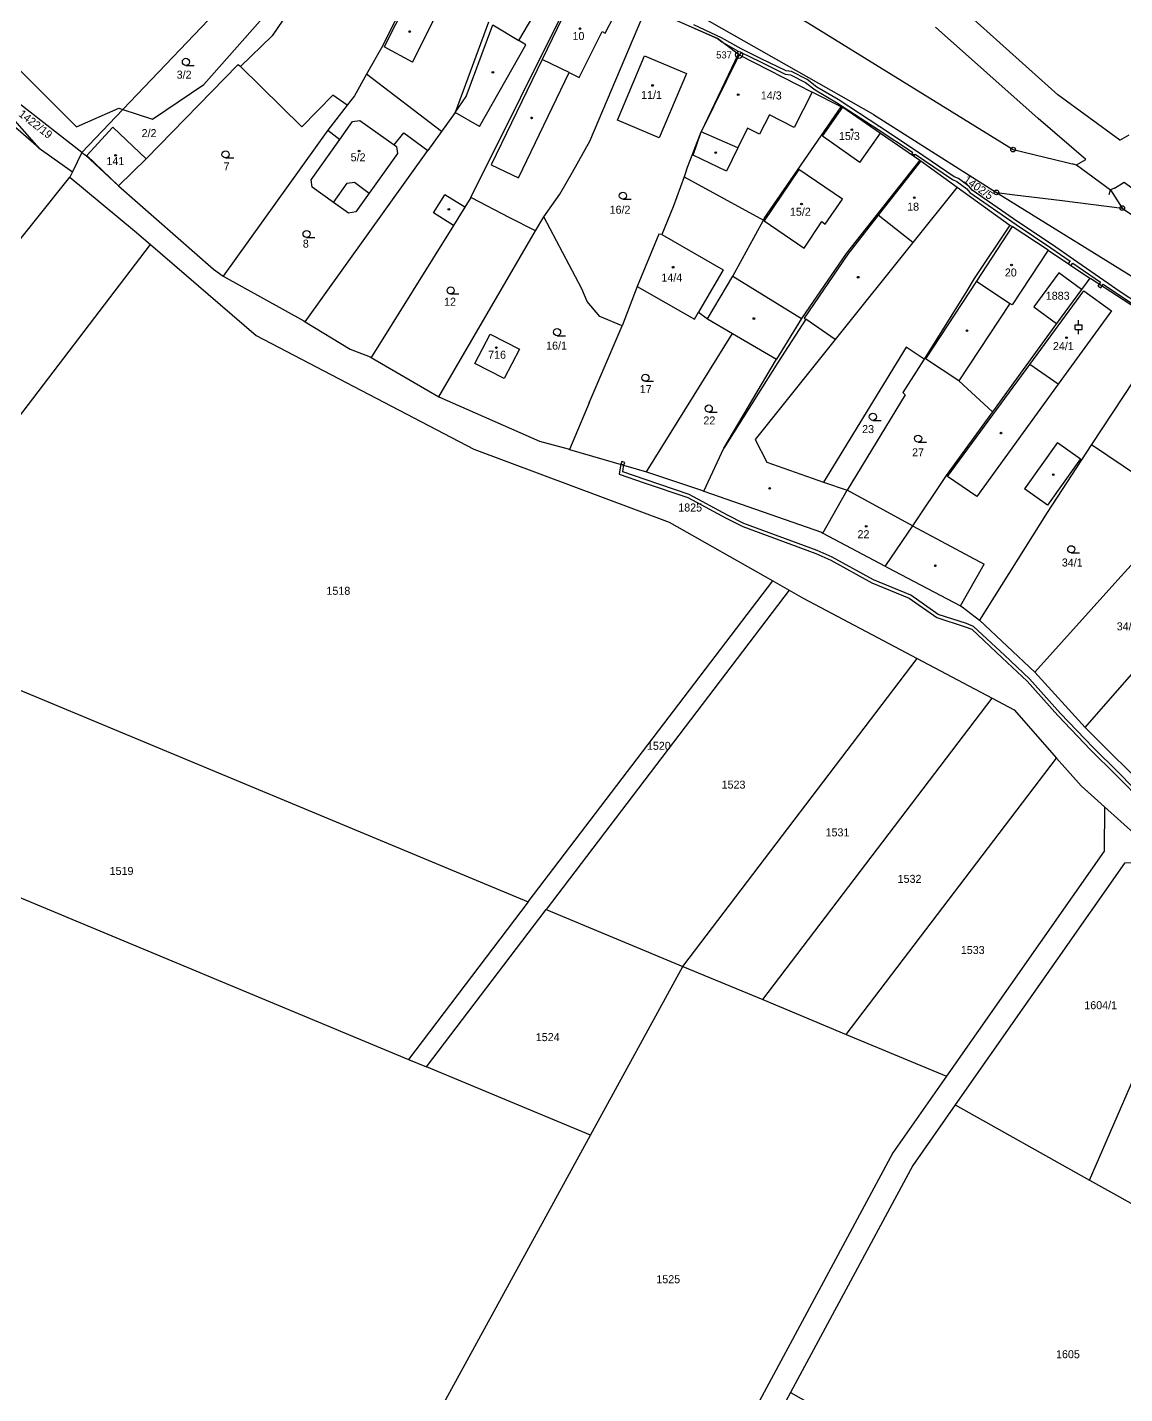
# Model space of a CAD drawing. Extents: x -820725 to -814908, y -1038210 to -1035296.
# Drawn here: x -817843 to -817610, y -1037267.3 to -1036977.1 of the extents above; entities that cross this region are included whole.
import ezdxf
from ezdxf.enums import TextEntityAlignment as Align

# ---------------------------------------------------------------- set-up
doc = ezdxf.new("R2010")
doc.units = 0
doc.header["$MEASUREMENT"] = 0
doc.linetypes.add('0_051C', pattern=[0])
for name, color, linetype in [('101', 1, 'CONTINUOUS'), ('1016', 1, 'CONTINUOUS'), ('105', 1, 'CONTINUOUS'), ('18', 1, 'CONTINUOUS'), ('21800', 1, 'CONTINUOUS'), ('21900', 1, 'CONTINUOUS'), ('23700', 1, 'CONTINUOUS'), ('304', 1, 'CONTINUOUS'), ('318', 1, 'CONTINUOUS'), ('402', 1, 'CONTINUOUS'), ('404', 1, 'CONTINUOUS'), ('420', 1, 'CONTINUOUS')]:
    doc.layers.add(name, color=color, linetype=linetype)

# ---------------------------------------------------------------- blocks, each defined once
blk = doc.blocks.new('4_02$0')
at = {"layer": '404', "color": 255, "linetype": 'Continuous'}
blk.add_circle((-0.01, 0), 0.175, dxfattribs=at)
blk = doc.blocks.new('3_04$3')
at = {"layer": '304', "color": 255, "linetype": 'Continuous'}
blk.add_line((0.01, 0), (1.76, 0), dxfattribs=at)
blk.add_circle((0.01, 0.75), 0.75, dxfattribs=at)
blk = doc.blocks.new('1_01$12')
at = {"layer": '101', "color": 3, "linetype": 'Continuous'}
for radius in [0.75, 0.03]:
    blk.add_circle((0, 0), radius, dxfattribs=at)
blk = doc.blocks.new('3_18$14')
at = {"layer": '318', "color": 255, "linetype": 'Continuous'}
for p, q in [((0, 2), (0, 3)), ((-0.75, 2), (0.75, 2)), ((-0.75, 1), (-0.75, 2)), ((-0.75, 1), (0.75, 1)), ((0, 0), (0, 1)), ((0.75, 1), (0.75, 2))]:
    blk.add_line(p, q, dxfattribs=at)
blk = doc.blocks.new('4_20$15')
at = {"layer": '420', "color": 255, "linetype": 'Continuous'}
blk.add_line((-0.71, -0.71), (0, 0), dxfattribs=at)
blk = doc.blocks.new('1_05$13')
at = {"layer": '105', "color": 3, "linetype": 'Continuous'}
for radius in [0.5, 0.0303]:
    blk.add_circle((0, 0), radius, dxfattribs=at)

msp = doc.modelspace()

# ---------------------------------------------------------------- linework, layer by layer
at = {"layer": '21800', "color": 255, "linetype": 'Continuous'}
for p, q in [((-817725.3, -1036966.46), (-817733.73, -1036983.93)), ((-817762.47, -1036971.74), (-817767.31, -1036981.25)), ((-817720.35, -1036978.35), (-817716.55, -1036970.94)), ((-817761.27, -1036984.48), (-817756.37, -1036974.82)), ((-817738.69, -1036979.89), (-817734.59, -1036972.99)), ((-817749.86, -1036991.77), (-817744.19, -1036976.57)), ((-817744.19, -1036976.57), (-817738.69, -1036979.89)), ((-817747.05, -1036998.14), (-817737.2, -1036980.8)), ((-817737.2, -1036980.8), (-817738.69, -1036979.89)), ((-817725.89, -1036987.75), (-817721.02, -1036978.01)), ((-817721.02, -1036978.01), (-817720.35, -1036978.35)), ((-817761.27, -1036984.48), (-817767.31, -1036981.25)), ((-817691.9, -1036982.98), (-817699.99, -1036999.27)), ((-817733.73, -1036983.93), (-817744.54, -1037006.3)), ((-817727.97, -1036986.71), (-817733.73, -1036983.93)), ((-817738.77, -1037009.04), (-817727.97, -1036986.71)), ((-817727.97, -1036986.71), (-817725.89, -1036987.75)), ((-817752.22, -1036995.22), (-817749.86, -1036991.77)), ((-817676.37, -1036990.86), (-817680.21, -1036998.37)), ((-817747.05, -1036998.14), (-817752.22, -1036995.22)), ((-817776.7, -1037000.95), (-817773.98, -1036997.13)), ((-817773.98, -1036997.13), (-817772.45, -1036996.89)), ((-817772.45, -1036996.89), (-817765.12, -1037002.07)), ((-817685.48, -1036995.69), (-817687.57, -1036999.8)), ((-817680.21, -1036998.37), (-817685.48, -1036995.69)), ((-817701.65, -1037004.23), (-817699.99, -1036999.27)), ((-817692.15, -1037002.67), (-817699.99, -1036999.27)), ((-817690.14, -1036998.55), (-817692.15, -1037002.67)), ((-817687.57, -1036999.8), (-817690.14, -1036998.55)), ((-817692.15, -1037002.67), (-817694.57, -1037007.66)), ((-817744.54, -1037006.3), (-817738.77, -1037009.04)), ((-817694.57, -1037007.66), (-817701.65, -1037004.23)), ((-817653.34, -1037005.45), (-817662.38, -1037017.01)), ((-817679.2, -1037007.32), (-817686.57, -1037018.22)), ((-817669.98, -1037013.57), (-817679.2, -1037007.32)), ((-817778.02, -1037014.31), (-817775.11, -1037010.22)), ((-817775.11, -1037010.22), (-817773.58, -1037009.98)), ((-817773.58, -1037009.98), (-817770.43, -1037012.3)), ((-817756.77, -1037016.53), (-817754.37, -1037012.68)), ((-817750.15, -1037015.3), (-817754.37, -1037012.68)), ((-817645.62, -1037011.07), (-817655, -1037022.78)), ((-817673.6, -1037018.89), (-817669.98, -1037013.57)), ((-817752.55, -1037019.16), (-817756.77, -1037016.53)), ((-817686.57, -1037018.22), (-817678.1, -1037023.98)), ((-817678.1, -1037023.98), (-817674.34, -1037018.37)), ((-817674.34, -1037018.37), (-817673.6, -1037018.89)), ((-817662.38, -1037017.01), (-817668.83, -1037025.27)), ((-817655, -1037022.78), (-817662.38, -1037017.01)), ((-817708.3, -1037021.09), (-817695.31, -1037028.62)), ((-817633.94, -1037019.44), (-817641.52, -1037031)), ((-817655, -1037022.78), (-817671.48, -1037043.37)), ((-817668.83, -1037025.27), (-817678.08, -1037038.87)), ((-817626.26, -1037024.41), (-817633.95, -1037036.05)), ((-817695.31, -1037028.62), (-817700.51, -1037037.58)), ((-817693.21, -1037029.98), (-817678.66, -1037038.92)), ((-817641.52, -1037031), (-817652.36, -1037047.52)), ((-817641.52, -1037031), (-817634.4, -1037035.75)), ((-817634.4, -1037035.75), (-817645.23, -1037052.15)), ((-817633.95, -1037036.05), (-817634.4, -1037035.75)), ((-817630.2, -1037048.68), (-817618.74, -1037033.08)), ((-817618.74, -1037033.08), (-817612.8, -1037037.32)), ((-817612.8, -1037037.32), (-817624.13, -1037052.92)), ((-817677.75, -1037039.08), (-817683.69, -1037048.29)), ((-817678.08, -1037038.87), (-817677.75, -1037039.08)), ((-817671.48, -1037043.37), (-817677.75, -1037039.08)), ((-817671.48, -1037043.37), (-817688.48, -1037064.62)), ((-817683.69, -1037048.29), (-817695.13, -1037066.5)), ((-817647.69, -1037072.49), (-817630.2, -1037048.68)), ((-817624.13, -1037052.92), (-817630.2, -1037048.68)), ((-817624.13, -1037052.92), (-817641.42, -1037076.75)), ((-817688.48, -1037064.62), (-817686, -1037069.46)), ((-817624.29, -1037065.27), (-817631.29, -1037075.11)), ((-817624.29, -1037065.27), (-817619.39, -1037068.76)), ((-817686, -1037069.46), (-817673.96, -1037073.67)), ((-817619.39, -1037068.76), (-817626.41, -1037078.58)), ((-817641.42, -1037076.75), (-817647.69, -1037072.49)), ((-817626.41, -1037078.58), (-817631.29, -1037075.11)), ((-817655.12, -1037082.97), (-817639.88, -1037091.13)), ((-817644.92, -1037099.96), (-817639.88, -1037091.13))]:
    msp.add_line(p, q, dxfattribs=at)
at = {"layer": '21900', "color": 3, "linetype": 'Continuous'}
for p, q in [((-817663.4, -1036995.61), (-817743.3, -1036950.21)), ((-817767.56, -1036981), (-817753.04, -1036952.3)), ((-817748.87, -1037013.24), (-817725.58, -1036966.4)), ((-817799.23, -1036969.86), (-817822.74, -1036994.58)), ((-817786.65, -1036972.49), (-817791.08, -1036978.9)), ((-817723.57, -1037001.28), (-817711.55, -1036972.9)), ((-817696.51, -1036979.49), (-817711.55, -1036972.9)), ((-817624.24, -1036991.43), (-817644.72, -1036973.04)), ((-817805.54, -1036989.24), (-817793.64, -1036975.71)), ((-817745.13, -1036976.01), (-817752.22, -1036995.22)), ((-817678.32, -1036975.49), (-817633.74, -1037003.08)), ((-817628.44, -1036996.46), (-817650.22, -1036977.06)), ((-817851.65, -1036979.22), (-817832.6, -1036998.21)), ((-817791.08, -1036978.9), (-817797.76, -1036985.45)), ((-817692.14, -1036982.79), (-817696.51, -1036979.49)), ((-817767.56, -1036981), (-817771, -1036987.09)), ((-817717.73, -1036996.86), (-817711.99, -1036983.17)), ((-817711.99, -1036983.17), (-817703.11, -1036986.9)), ((-817692.14, -1036982.79), (-817699.99, -1036999.27)), ((-817691.9, -1036982.98), (-817692.14, -1036982.79)), ((-817691.9, -1036982.98), (-817676.37, -1036990.86)), ((-817840.53, -1037002.76), (-817857.35, -1036983.95)), ((-817798.32, -1036985.04), (-817817.84, -1037005.06)), ((-817797.76, -1036985.45), (-817798.32, -1036985.04)), ((-817784.79, -1036998.25), (-817797.76, -1036985.45)), ((-817816.45, -1036996.63), (-817805.54, -1036989.24)), ((-817771, -1036987.09), (-817773.59, -1036991.69)), ((-817755.08, -1036999.21), (-817771, -1036987.09)), ((-817703.11, -1036986.9), (-817708.86, -1037000.58)), ((-817840.53, -1037002.76), (-817853.42, -1036991.58)), ((-817778.16, -1036991.53), (-817784.79, -1036998.25)), ((-817775.1, -1036993.62), (-817778.16, -1036991.53)), ((-817773.59, -1036991.69), (-817775.1, -1036993.62)), ((-817670.23, -1036993.98), (-817676.37, -1036990.86)), ((-817611.09, -1037001.05), (-817624.24, -1036991.43)), ((-817831.44, -1037003.72), (-817844.72, -1036993.39)), ((-817832.6, -1036998.21), (-817823.63, -1036994.29)), ((-817822.74, -1036994.58), (-817831.44, -1037003.72)), ((-817823.63, -1036994.29), (-817822.74, -1036994.58)), ((-817822.74, -1036994.58), (-817816.45, -1036996.63)), ((-817775.1, -1036993.62), (-817779.23, -1036998.92)), ((-817752.22, -1036995.22), (-817755.08, -1036999.21)), ((-817686.57, -1037017.73), (-817670.23, -1036993.98)), ((-817674.17, -1037000.24), (-817669.9, -1036994.1)), ((-817670.23, -1036993.98), (-817669.9, -1036994.1)), ((-817669.9, -1036994.1), (-817661.88, -1036999.59)), ((-817708.86, -1037000.58), (-817717.73, -1036996.86)), ((-817663.4, -1036995.61), (-817637.26, -1037012.17)), ((-817618.27, -1037005.16), (-817628.44, -1036996.46)), ((-817824.92, -1036998.34), (-817830.43, -1037004.32)), ((-817817.84, -1037005.06), (-817824.92, -1036998.34)), ((-817779.23, -1036998.92), (-817801.43, -1037029.95)), ((-817782.81, -1037009.52), (-817776.7, -1037000.95)), ((-817779.23, -1036998.92), (-817776.7, -1037000.95)), ((-817765.12, -1037002.07), (-817763.07, -1036999.51)), ((-817763.07, -1036999.51), (-817757.99, -1037003.28)), ((-817755.08, -1036999.21), (-817757.99, -1037003.28)), ((-817703.05, -1037007.36), (-817699.99, -1036999.27)), ((-817666.3, -1037005.84), (-817674.17, -1037000.24)), ((-817666.3, -1037005.84), (-817661.88, -1036999.59)), ((-817661.88, -1036999.59), (-817653.56, -1037005.29)), ((-817611.09, -1037001.05), (-817609.09, -1036999.91)), ((-817840.53, -1037002.76), (-817833.43, -1037007.79)), ((-817831.44, -1037003.72), (-817833.43, -1037007.79)), ((-817831.44, -1037003.72), (-817830.67, -1037004.28)), ((-817784.02, -1037039.64), (-817757.99, -1037003.28)), ((-817764.44, -1037003.93), (-817770.43, -1037012.3)), ((-817765.12, -1037002.07), (-817764.67, -1037002.39)), ((-817764.67, -1037002.39), (-817764.44, -1037003.93)), ((-817727.3, -1037007.84), (-817723.57, -1037001.28)), ((-817633.74, -1037003.08), (-817620.28, -1037006.31)), ((-817830.67, -1037004.28), (-817823.71, -1037010.77)), ((-817830.43, -1037004.32), (-817823.71, -1037010.77)), ((-817817.84, -1037005.06), (-817823.71, -1037010.77)), ((-817653.56, -1037005.29), (-817669.18, -1037025.11)), ((-817653.56, -1037005.29), (-817653.34, -1037005.45)), ((-817653.34, -1037005.45), (-817645.62, -1037011.07)), ((-817620.28, -1037006.31), (-817618.27, -1037005.16)), ((-817620.28, -1037006.31), (-817613.07, -1037011.62)), ((-817848.99, -1037027.53), (-817833.99, -1037008.94)), ((-817833.43, -1037007.79), (-817833.99, -1037008.94)), ((-817782.57, -1037011.05), (-817782.81, -1037009.52)), ((-817729.97, -1037012.54), (-817727.3, -1037007.84)), ((-817703.58, -1037008.83), (-817705.89, -1037015.24)), ((-817703.05, -1037007.36), (-817703.58, -1037008.83)), ((-817703.58, -1037008.83), (-817686.75, -1037018.06)), ((-817823.71, -1037010.77), (-817803.54, -1037028.46)), ((-817778.02, -1037014.31), (-817782.57, -1037011.05)), ((-817770.43, -1037012.3), (-817773.28, -1037016.29)), ((-817733.39, -1037017.37), (-817729.97, -1037012.54)), ((-817645.62, -1037011.07), (-817634.39, -1037019.12)), ((-817637.26, -1037012.17), (-817633.33, -1037012.66)), ((-817637.26, -1037012.17), (-817584.11, -1037045.08)), ((-817633.33, -1037012.66), (-817623.34, -1037013.9)), ((-817612.18, -1037011.25), (-817613.07, -1037011.62)), ((-817613.07, -1037011.62), (-817610.54, -1037015.49)), ((-817612.18, -1037011.25), (-817610.16, -1037010.02)), ((-817610.16, -1037010.02), (-817581.86, -1037030.8)), ((-817774.85, -1037016.58), (-817778.02, -1037014.31)), ((-817750.15, -1037015.3), (-817752.55, -1037019.16)), ((-817748.87, -1037013.24), (-817750.15, -1037015.3)), ((-817748.62, -1037013.41), (-817748.87, -1037013.24)), ((-817740.73, -1037017.46), (-817748.62, -1037013.41)), ((-817705.89, -1037015.24), (-817708.3, -1037021.09)), ((-817623.34, -1037013.9), (-817610.54, -1037015.49)), ((-817610.54, -1037015.49), (-817561.86, -1037048.87)), ((-817773.28, -1037016.29), (-817774.85, -1037016.58)), ((-817735.11, -1037020.34), (-817740.73, -1037017.46)), ((-817735.11, -1037020.34), (-817733.39, -1037017.37)), ((-817725.32, -1037032.66), (-817733.39, -1037017.37)), ((-817693.21, -1037029.98), (-817686.75, -1037018.06)), ((-817686.75, -1037018.06), (-817686.57, -1037017.73)), ((-817752.55, -1037019.16), (-817770.05, -1037047.23)), ((-817755.69, -1037055.6), (-817735.11, -1037020.34)), ((-817708.98, -1037021.02), (-817713.58, -1037032.12)), ((-817708.3, -1037021.09), (-817708.98, -1037021.02)), ((-817634.39, -1037019.12), (-817642.01, -1037030.46)), ((-817634.39, -1037019.12), (-817633.94, -1037019.44)), ((-817626.26, -1037024.41), (-817633.94, -1037019.44)), ((-817880.24, -1037106.31), (-817816.91, -1037023.21)), ((-817669.18, -1037025.11), (-817678.66, -1037038.92)), ((-817626.26, -1037024.41), (-817617.45, -1037030.38)), ((-817803.54, -1037028.46), (-817801.43, -1037029.95)), ((-817801.43, -1037029.95), (-817784.35, -1037039.44)), ((-817698.65, -1037039.02), (-817693.21, -1037029.98)), ((-817624.03, -1037029.23), (-817629.33, -1037036.5)), ((-817619.18, -1037032.76), (-817624.03, -1037029.23)), ((-817724.15, -1037035.3), (-817725.32, -1037032.66)), ((-817713.58, -1037032.12), (-817716.74, -1037040.51)), ((-817713.58, -1037032.12), (-817701.36, -1037039.05)), ((-817642.01, -1037030.46), (-817643.54, -1037033.05)), ((-817619.18, -1037032.76), (-817624.48, -1037040.04)), ((-817617.45, -1037030.38), (-817619.18, -1037032.76)), ((-817617.45, -1037030.38), (-817617.2, -1037030.47)), ((-817617.2, -1037030.47), (-817607.52, -1037036.74)), ((-817721.49, -1037038.54), (-817724.15, -1037035.3)), ((-817643.54, -1037033.05), (-817652.6, -1037047.6)), ((-817716.74, -1037040.51), (-817721.49, -1037038.54)), ((-817701.36, -1037039.05), (-817700.51, -1037037.58)), ((-817700.51, -1037037.58), (-817698.65, -1037039.02)), ((-817629.33, -1037036.5), (-817624.48, -1037040.04)), ((-817784.35, -1037039.44), (-817784.02, -1037039.64)), ((-817784.02, -1037039.64), (-817774.52, -1037045.44)), ((-817723.78, -1037056.82), (-817716.74, -1037040.51)), ((-817698.65, -1037039.02), (-817693.3, -1037042.16)), ((-817678.66, -1037038.92), (-817684, -1037047.61)), ((-817624.48, -1037040.04), (-817638.1, -1037058.75)), ((-817600.97, -1037041.22), (-817617.05, -1037065.72)), ((-817748.03, -1037048.5), (-817744.8, -1037042.24)), ((-817744.8, -1037042.24), (-817738.57, -1037045.45)), ((-817711.59, -1037071.48), (-817693.3, -1037042.16)), ((-817693.3, -1037042.16), (-817684, -1037047.61)), ((-817774.52, -1037045.44), (-817770.28, -1037047.1)), ((-817770.28, -1037047.1), (-817770.05, -1037047.23)), ((-817770.05, -1037047.23), (-817755.69, -1037055.6)), ((-817738.57, -1037045.45), (-817741.8, -1037051.7)), ((-817656.41, -1037045.02), (-817673.96, -1037073.67)), ((-817652.6, -1037047.6), (-817656.41, -1037045.02)), ((-817652.36, -1037047.52), (-817652.6, -1037047.6)), ((-817645.23, -1037052.15), (-817652.36, -1037047.52)), ((-817741.8, -1037051.7), (-817748.03, -1037048.5)), ((-817695.13, -1037066.5), (-817684, -1037047.61)), ((-817652.6, -1037047.6), (-817657.15, -1037054.64)), ((-817638.1, -1037058.75), (-817645.23, -1037052.15)), ((-817755.69, -1037055.6), (-817734.26, -1037064.96)), ((-817656.63, -1037055.17), (-817668.97, -1037075.41)), ((-817657.15, -1037054.64), (-817656.63, -1037055.17)), ((-817723.78, -1037056.82), (-817727.9, -1037066.73)), ((-817638.1, -1037058.75), (-817647.96, -1037072.29)), ((-817734.26, -1037064.96), (-817728.17, -1037066.65)), ((-817728.17, -1037066.65), (-817727.9, -1037066.73)), ((-817727.9, -1037066.73), (-817711.59, -1037071.48)), ((-817699.43, -1037075.6), (-817695.13, -1037066.5)), ((-817617.05, -1037065.72), (-817626.51, -1037080.12)), ((-817617.05, -1037065.72), (-817602.77, -1037075.37)), ((-817711.59, -1037071.48), (-817699.91, -1037075.43)), ((-817673.96, -1037073.67), (-817668.97, -1037075.41)), ((-817647.96, -1037072.29), (-817655.12, -1037082.97)), ((-817699.91, -1037075.43), (-817699.43, -1037075.6)), ((-817699.43, -1037075.6), (-817674.44, -1037084.34)), ((-817674.11, -1037084.51), (-817668.97, -1037075.41)), ((-817655.12, -1037082.97), (-817668.97, -1037075.41)), ((-817626.51, -1037080.12), (-817640.85, -1037103.03)), ((-817674.44, -1037084.34), (-817674.11, -1037084.51)), ((-817674.11, -1037084.51), (-817660.92, -1037091.52)), ((-817655.12, -1037082.97), (-817660.85, -1037091.41)), ((-817611.49, -1037094.41), (-817600.61, -1037082.4)), ((-817660.85, -1037091.41), (-817660.92, -1037091.52)), ((-817660.92, -1037091.52), (-817660.41, -1037091.79)), ((-817660.41, -1037091.79), (-817644.92, -1037099.96)), ((-817618.45, -1037125.78), (-817588.48, -1037091.47)), ((-817736.68, -1037162.85), (-817684.76, -1037094.66)), ((-817681.25, -1037096.64), (-817732.87, -1037164.44)), ((-817684.76, -1037094.66), (-817681.25, -1037096.64)), ((-817629.14, -1037114.04), (-817611.49, -1037094.41)), ((-817644.92, -1037099.96), (-817644.52, -1037100.17)), ((-817644.52, -1037100.17), (-817640.85, -1037103.03)), ((-817640.85, -1037103.03), (-817629.14, -1037114.04)), ((-817703.85, -1037176.53), (-817654.07, -1037111.16)), ((-817654.07, -1037111.16), (-817638.17, -1037119.59)), ((-817629.14, -1037114.04), (-817618.45, -1037125.78)), ((-817686.9, -1037183.59), (-817638.17, -1037119.59)), ((-817932.69, -1037125.2), (-817762.13, -1037196.27)), ((-817618.45, -1037125.78), (-817603.79, -1037140.41)), ((-817669.19, -1037190.98), (-817624.5, -1037132.29)), ((-817736.68, -1037162.85), (-817762.13, -1037196.27)), ((-817617.51, -1037221.92), (-817590.96, -1037160.72)), ((-817758.32, -1037197.86), (-817732.87, -1037164.44)), ((-817732.87, -1037164.44), (-817703.85, -1037176.53)), ((-817723.48, -1037212.38), (-817703.85, -1037176.53)), ((-817703.85, -1037176.53), (-817686.9, -1037183.59)), ((-817686.9, -1037183.59), (-817669.19, -1037190.98)), ((-817669.19, -1037190.98), (-817647.85, -1037199.87)), ((-817762.13, -1037196.27), (-817758.32, -1037197.86)), ((-817723.48, -1037212.38), (-817758.32, -1037197.86)), ((-817646, -1037205.95), (-817617.51, -1037221.92)), ((-817765.48, -1037289.08), (-817723.48, -1037212.38)), ((-817617.51, -1037221.92), (-817566.1, -1037250.73)), ((-817680.96, -1037267.05), (-817712.41, -1037325.5)), ((-817680.96, -1037267.05), (-817585, -1037320.83))]:
    msp.add_line(p, q, dxfattribs=at)
for points in [[(-817833.99, -1037008.94), (-817820.29, -1037020.3), (-817816.91, -1037023.21)], [(-817816.91, -1037023.21), (-817794.42, -1037042.52), (-817748.24, -1037066.66), (-817706.77, -1037082.21), (-817684.76, -1037094.66)], [(-817681.25, -1037096.64), (-817678.27, -1037098.33), (-817654.07, -1037111.16)], [(-817880.24, -1037106.31), (-817845.77, -1037117.39), (-817736.68, -1037162.85)], [(-817638.17, -1037119.59), (-817633.52, -1037122.06), (-817624.5, -1037132.29)], [(-817624.5, -1037132.29), (-817619.29, -1037138.2), (-817614.3, -1037142.65)], [(-817614.3, -1037142.65), (-817614.37, -1037152.06), (-817647.85, -1037199.87)], [(-817614.3, -1037142.65), (-817603.91, -1037151.98), (-817600.31, -1037154.41)], [(-817600.31, -1037154.41), (-817610.05, -1037154.61), (-817646, -1037205.95)], [(-817647.85, -1037199.87), (-817659.25, -1037216.15), (-817714.5, -1037318.84)], [(-817646, -1037205.95), (-817654.99, -1037218.78), (-817680.96, -1037267.05)]]:
    msp.add_lwpolyline(points, dxfattribs=at)
at = {"layer": '23700', "color": 255, "linetype": '0_051C'}
for points in [[(-817703.25, -1036976.54), (-817696.51, -1036979.49), (-817695.61, -1036980.17), (-817692.11, -1036982.16), (-817692.32, -1036982.57), (-817691.71, -1036982.91), (-817691.49, -1036982.48), (-817687.53, -1036984.4), (-817682.11, -1036987.05), (-817680.98, -1036987.18), (-817677.84, -1036988.82), (-817675.75, -1036990.37), (-817671.25, -1036993.06), (-817662.41, -1036998.82), (-817655.1, -1037003.65), (-817655.25, -1037003.89), (-817654.64, -1037004.24), (-817654.52, -1037004.04), (-817646.6, -1037009.46), (-817645.67, -1037009.84), (-817643.56, -1037011.4), (-817642.89, -1037012.18), (-817633.09, -1037019), (-817625.74, -1037023.91), (-817621.61, -1037026.76), (-817622.03, -1037027.28), (-817621.44, -1037027.67), (-817621.03, -1037027.16), (-817615.16, -1037031.23), (-817615.42, -1037031.62), (-817614.83, -1037032), (-817614.59, -1037031.63), (-817611.36, -1037033.88), (-817603.6, -1037038.95)], [(-817603.22, -1037038.37), (-817610.96, -1037033.3), (-817614.48, -1037030.85), (-817620.9, -1037026.4), (-817625.34, -1037023.33), (-817632.69, -1037018.42), (-817642.41, -1037011.66), (-817643.08, -1037010.88), (-817645.33, -1037009.22), (-817646.26, -1037008.84), (-817654.42, -1037003.25), (-817662.03, -1036998.24), (-817670.87, -1036992.46), (-817675.37, -1036989.79), (-817677.46, -1036988.22), (-817680.78, -1036986.5), (-817681.91, -1036986.37), (-817687.23, -1036983.78), (-817691.48, -1036981.71), (-817695.65, -1036979.34), (-817701.5, -1036976.57)], [(-817605.48, -1037141.38), (-817611.33, -1037135.39), (-817616.76, -1037130.06), (-817623.68, -1037122.8), (-817630.24, -1037115.47), (-817635.55, -1037110.45), (-817642.12, -1037104.33), (-817643.65, -1037103.74), (-817649.62, -1037101.83), (-817655.47, -1037097.69), (-817663.39, -1037094.46), (-817672.13, -1037089.62), (-817675.34, -1037088.21), (-817690.87, -1037082.47), (-817694.36, -1037080.73), (-817702.49, -1037076.32), (-817711.85, -1037073.16), (-817716.61, -1037071.51), (-817716.44, -1037070.36), (-817716.35, -1037070.09), (-817717.02, -1037069.9), (-817717.12, -1037070.2), (-817717.39, -1037071.99), (-817712.07, -1037073.82), (-817702.77, -1037076.96), (-817694.68, -1037081.35), (-817691.15, -1037083.11), (-817675.6, -1037088.85), (-817672.45, -1037090.24), (-817663.69, -1037095.1), (-817655.81, -1037098.31), (-817649.94, -1037102.47), (-817643.89, -1037104.4), (-817642.5, -1037104.93), (-817636.03, -1037110.97), (-817630.74, -1037115.95), (-817624.2, -1037123.28), (-817617.26, -1037130.56), (-817611.83, -1037135.89), (-817605.96, -1037141.9)]]:
    msp.add_lwpolyline(points, dxfattribs=at)
for points in [[(-817615.13, -1037032.46), (-817614.83, -1037032), (-817615.42, -1037031.62), (-817615.73, -1037032.09), (-817615.13, -1037032.46)], [(-817716.84, -1037069.3), (-817717.02, -1037069.9), (-817716.35, -1037070.09), (-817716.17, -1037069.53), (-817716.84, -1037069.3)]]:
    msp.add_lwpolyline(points, close=True, dxfattribs=at)

# ---------------------------------------------------------------- block references
at = {"layer": '101', "color": 0, "linetype": 'ByBlock'}
msp.add_blockref('1_01$12', (-817691.93, -1036982.97), dxfattribs=at)
at = {"layer": '105', "color": 0, "linetype": 'ByBlock'}
for p in [(-817633.74, -1037003.08), (-817637.26, -1037012.17), (-817610.54, -1037015.49)]:
    msp.add_blockref('1_05$13', p, dxfattribs=at)
at = {"layer": '304', "color": 0, "linetype": 'ByBlock'}
for p in [(-817809.39, -1036985.19), (-817800.97, -1037004.84), (-817716.6, -1037013.62), (-817783.76, -1037021.74), (-817753.18, -1037033.73), (-817730.56, -1037042.59), (-817711.81, -1037052.28), (-817698.36, -1037058.81), (-817663.52, -1037060.57), (-817653.9, -1037065.2), (-817621.39, -1037088.69)]:
    msp.add_blockref('3_04$3', p, dxfattribs=at)
at = {"layer": '318', "color": 0, "linetype": 'ByBlock'}
msp.add_blockref('3_18$14', (-817619.82, -1037042.29), dxfattribs=at)
at = {"layer": '402', "color": 0, "linetype": 'ByBlock'}
for p in [(-817761.85, -1036978.01), (-817744.18, -1036986.66), (-817735.96, -1036996.34), (-817696.86, -1037003.72), (-817753.53, -1037015.77), (-817666.63, -1037030.18), (-817688.76, -1037038.96), (-817643.51, -1037041.54), (-817636.27, -1037063.28), (-817625.19, -1037072.1), (-817685.42, -1037075.02), (-817650.22, -1037091.46)]:
    msp.add_blockref('4_02$0', p, dxfattribs=at)
at = {"layer": '404', "color": 0, "linetype": 'ByBlock'}
for p in [(-817725.69, -1036977.41), (-817710.27, -1036989.46), (-817692.09, -1036991.42), (-817667.96, -1036998.83), (-817772.59, -1037003.39), (-817824.31, -1037004.29), (-817678.64, -1037014.63), (-817654.69, -1037013.3), (-817705.91, -1037028.05), (-817634.05, -1037027.58), (-817622.37, -1037043), (-817743.43, -1037045.13), (-817664.91, -1037083.09)]:
    msp.add_blockref('4_02$0', p, dxfattribs=at)
at = {"layer": '420', "color": 0, "linetype": 'ByBlock'}
for p, rotation in [((-817620.28, -1037006.31), 300.0000000000001), ((-817613.07, -1037011.62), 30)]:
    msp.add_blockref('4_20$15', p, dxfattribs=dict(at, rotation=rotation))

# ---------------------------------------------------------------- texts
at = {"layer": '1016', "color": 174, "linetype": 'Continuous'}
msp.add_text('537', height=1.5, dxfattribs=at).set_placement((-817693.43, -1036982.97), align=Align.MIDDLE_RIGHT)
at = {"layer": '18', "color": 255, "linetype": 'Continuous'}
for s, p in [('10', (-817726.02, -1036980.32)), ('3/2', (-817809.76, -1036988.52)), ('11/1', (-817710.5, -1036992.82)), ('2/2', (-817817.2, -1037000.94)), ('15/3', (-817668.49, -1037001.55)), ('5/2', (-817772.81, -1037006.07)), ('141', (-817824.35, -1037006.88)), ('7', (-817800.75, -1037008.02)), ('16/2', (-817717.19, -1037017.2)), ('15/2', (-817678.9, -1037017.63)), ('18', (-817654.96, -1037016.56)), ('8', (-817783.91, -1037024.4)), ('20', (-817634.22, -1037030.53)), ('12', (-817753.29, -1037036.76)), ('1883', (-817624.26, -1037035.47)), ('16/1', (-817730.67, -1037046.07)), ('24/1', (-817623.06, -1037046.16)), ('716', (-817743.3, -1037048)), ('17', (-817711.74, -1037055.29)), ('22', (-817698.23, -1037061.96)), ('23', (-817664.52, -1037063.79)), ('27', (-817653.91, -1037068.72)), ('22', (-817665.5, -1037086.11)), ('34/1', (-817621.17, -1037092.12)), ('34/2', (-817609.51, -1037105.67)), ('1604/1', (-817615.13, -1037186.13))]:
    msp.add_text(s, height=1.7, dxfattribs=at).set_placement(p, align=Align.BOTTOM_CENTER)
for s, p in [('14/3', (-817687.29, -1036992.94)), ('14/4', (-817708.41, -1037031.61))]:
    msp.add_text(s, height=1.7, dxfattribs=at).set_placement(p, align=Align.BOTTOM_LEFT)
for s, rotation, p in [('1422/19', 322, (-817842.13, -1036998.75)), ('1402/5', 325, (-817641.85, -1037012.25))]:
    msp.add_text(s, height=1.7, rotation=rotation, dxfattribs=at).set_placement(p, align=Align.BOTTOM_CENTER)
for s, p in [('1825', (-817702.3, -1037079.08)), ('1518', (-817777, -1037096.77)), ('1520', (-817708.95, -1037129.69)), ('1523', (-817693.09, -1037137.93)), ('1531', (-817671.02, -1037148.07)), ('1519', (-817823.04, -1037156.26)), ('1532', (-817655.71, -1037157.94)), ('1533', (-817642.3, -1037173.05)), ('1524', (-817732.55, -1037191.55)), ('1525', (-817706.95, -1037242.96)), ('1605', (-817622.08, -1037258.89))]:
    msp.add_text(s, height=1.7, dxfattribs=at).set_placement(p, align=Align.MIDDLE_CENTER)

doc.saveas('drawing.dxf')
